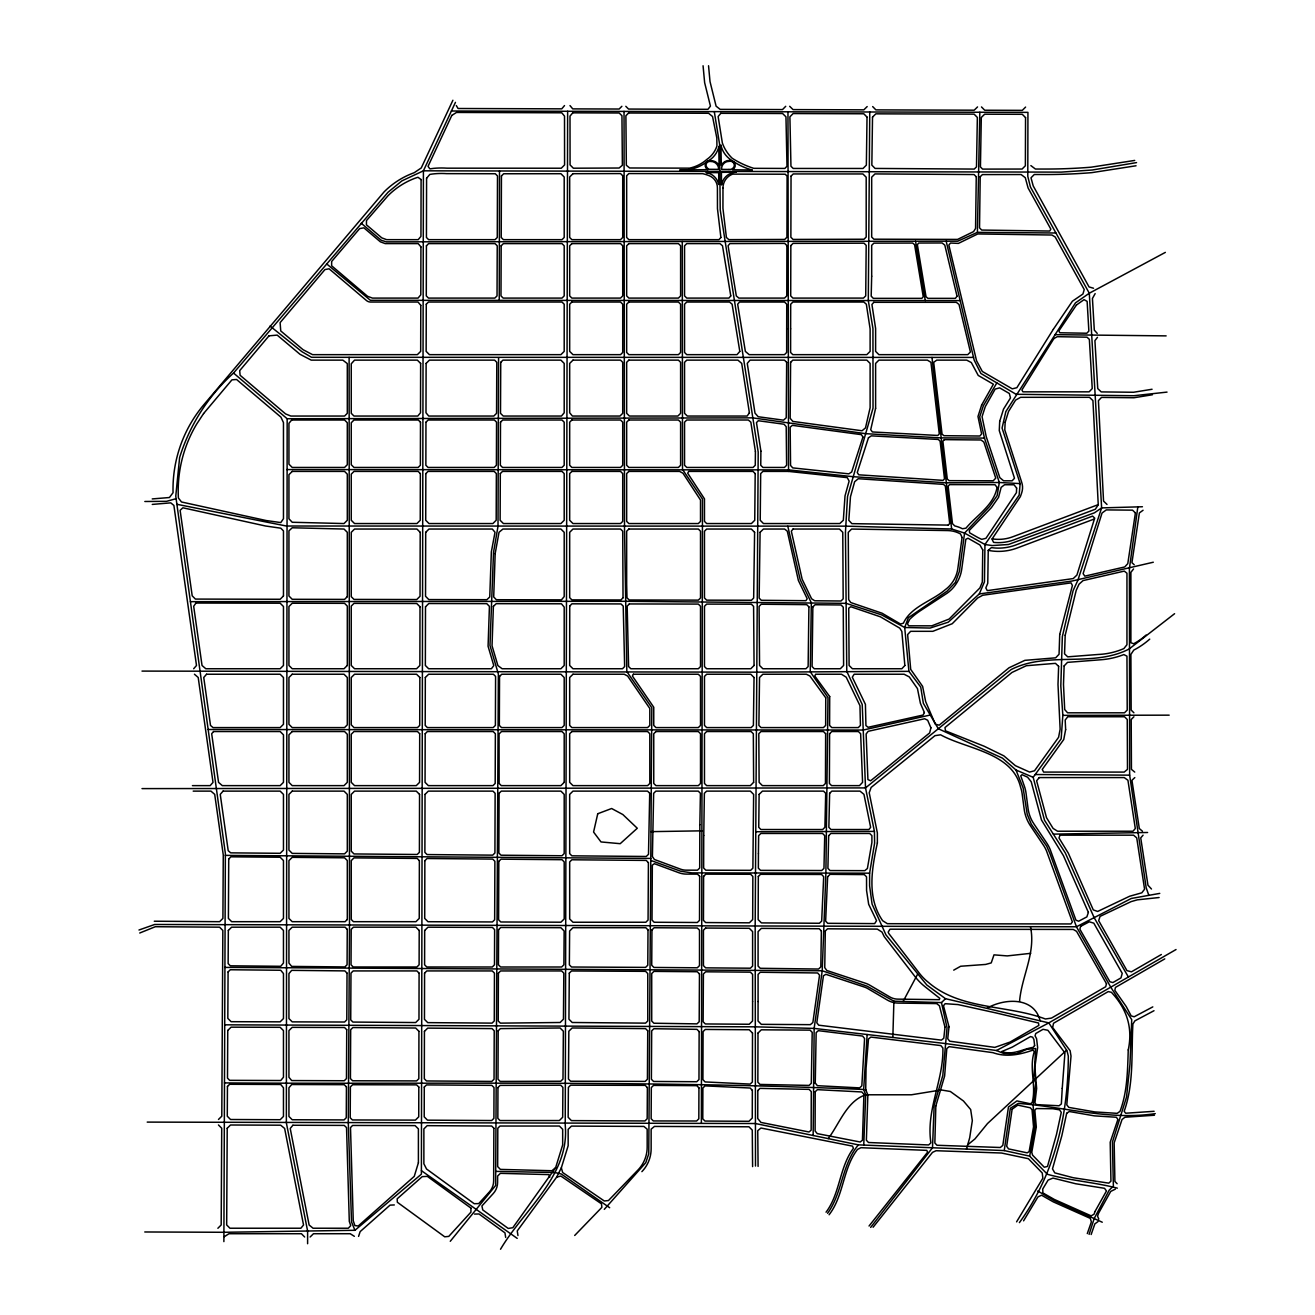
<?xml version="1.0" encoding="UTF-8"?>
<svg xmlns="http://www.w3.org/2000/svg" width="1315" height="1315" viewBox="0 0 1315 1315"><rect width="100%" height="100%" fill="white"/><g stroke="black" fill="none" stroke-linecap="round" stroke-linejoin="round"><path stroke-width="1.5" d="M682.288 241.5L682.518 469.422L702.489 499.075L701.372 1123.141M499.24 300.362L499.503 170.966M567.636 111.282L565.236 1125.393C569.855 1175.577 523.797 1209.718 500.522 1249.25M815.251 1083.396L816.155 1032.604L818.357 1030.681L862.607 1036.056L864.58 1038.505L861.835 1085.812L859.616 1087.883L817.388 1085.697L815.251 1082.968M223.879 1241.623L225.358 853.369L175.766 496.149L179.629 457.505A189.36 189.36 0 0 1 233.544 373.049L388.024 192.269L401.913 180.878L423.414 170.819L1061.205 172.117L1092.223 170.013L1136.538 162.6M233.544 373.049L287.163 418.745L286.358 1122.829L307.611 1231.004L307.611 1243.727M869.757 111.989L868.295 300.543L872.946 328.569L873.029 408.143L847.534 496.511L845.446 532.23L846.778 671.357L862.213 704.462L865.517 787.915L874.426 831.409L874.623 843.079L869.609 873.16L869.609 885.916L872.075 904.079L885.948 934.85L926.796 984.968L945.501 998.693L1048.811 1022.889L1066.975 1050.718L1068.306 1056.06C1068.24 1115.104 1054.696 1174.328 1019.388 1222.621M813.147 1135.486L814.149 1028.412L822.22 970.766L825.886 873.144L827.99 697.542L810.221 671.686L811.339 602.78L800.178 579.652L787.8 526.247M988.239 550.36L987.762 583.235L985.823 587.969L987.286 590.632L1073.221 578.584L1076.919 575.066L1094.705 518.11L1092.601 516.121L1015.87 544.969A49.362 49.362 0 0 1 991.395 547.615L988.239 550.36A52.649 52.649 0 0 0 1017.021 548.059L1094.442 518.948M865.714 1090.102L866.059 1068.191L868.492 1038.982L870.875 1037.075L940.882 1045.589L942.888 1048.039C943.644 1080.585 925.842 1109.827 930.905 1142.85L928.653 1144.954L868.492 1142.505L866.371 1140.236L867.851 1094.902L865.566 1089.33M361.231 223.238L381.169 240.234L386.331 241.845L957.78 241.187L977.39 232.344L979.823 112.252M451.407 111.002L1027.936 112.367L1027.788 176.358L1030.418 186.96L1089.297 293.229L1101.625 507.902L1077.741 580.572L1073.122 590.583L1062.339 636.624L1060.811 685.97L1062.832 715.36L1061.156 738.833L1033.163 777.313L1044.521 820.248L1065.298 852.942L1094.146 917.64L1128.385 977.012M892.836 1037.486L893.904 1001.192L866.947 986.118L822.22 970.766L224.914 967.413M863.758 1145.069L865.714 1094.787L863.676 1089.477L867.144 1034.511M1165.353 252.381L1089.297 293.229L1075.489 302.861L1005.86 411.546L1002.063 428.082L1020.144 483.591L1019.141 495.13L984.951 544.525L984.458 581.838L979.28 593.953L948.279 622.176L930.083 628.06L904.687 627.502L881.56 614.845L846.12 603.338L625.71 601.3L190.412 601.662M1137.837 506.883L1129.404 568.639L1129.651 775.16L1146.17 887.707L1148.833 895.351M147.214 1122.106L755.435 1123.52L858.366 1144.872L1004.233 1150.559L1010.347 1108.266L1018.221 1103.417C1063.966 1106.655 1109.005 1120.627 1155.277 1113.624M1019.552 1001.356C1021.706 975.977 1036.089 952.701 1030.434 926.664M1117.339 1188.152C1094.853 1182.267 1070.262 1180.656 1047.398 1174.295L1029.661 1156.132L1035.02 1126.659L1033.13 1105.899L1035.694 1083.05L1033.935 1078.349L1035.628 1048.515L1026.785 1049.337L1016.281 1053.841L1003.674 1053.463L996.458 1050.521L945.238 1043.518L814.149 1028.412L755.303 1026.834L224.701 1024.829M555.637 1167.671L562.672 1144.888L562.672 1129.322L559.385 1126.034L500.012 1126.034L497.81 1128.221L497.662 1166.586L500.39 1169.397L551.922 1170.728L555.637 1167.671L512.817 1227.717L508.198 1228.44L482.737 1209.899L481.931 1205.937L493.306 1193.494A16.454 16.454 0 0 0 497.596 1182.464L497.629 1176.021L500.374 1173.342L548.93 1174.607L549.719 1177.336M561.341 1167.802L568.162 1145.71L568.162 1129.355L571.45 1126.1L643.89 1126.429L647.177 1129.158L647.177 1147.173A32.908 32.908 0 0 1 637.939 1170.038L608.451 1200.546L604.275 1200.973L562.639 1172.487L561.341 1167.802L556.639 1177.155L517.239 1230.939L517.962 1235.541M1089.099 1234.374L1094.179 1218.578L1109.186 1190.174L1113.378 1186.13L1112.391 1142.16L1126.511 1097.121L1129.98 1064.213L1131.722 1019.635L1110.764 987.17L1076.443 926.779L1049.945 853.583L1046.658 846.071L1031.338 824.242L1027.229 814.363L1023.136 787.997L1016.002 770.015L1002.457 758.147L938.318 728.74L923.344 703.311L920.73 687.087L908.928 671.357L904.687 627.502L908.353 617.721L947.079 591.175L955.364 582.43L959.408 571.302L964.569 533.068L989.587 506.456L997.132 495.64L999.334 482.506L984.475 438.092L979.691 416.839L983.39 405.678L996.852 382.912M358.568 1236.396L360.146 1231.629L390.045 1205.132L394.319 1204.935M1087.291 1233.601L1091.384 1221.865L1090.283 1218.364L1053.233 1201.844L1041.562 1195.204L1037.946 1196.929L1023.58 1220.846M1091.154 1234.522L1094.869 1223.854L1097.943 1221.651M966.476 1149.096L969.697 1137.771L972.327 1120.627L970.667 1109.531L963.451 1100.984L950.367 1091.499L941.228 1089.938L911.443 1094.787L865.714 1094.787C846.761 1101.017 839.48 1123.783 828.203 1138.609M452.902 100.252L421.26 167.942L414.192 172.725A80.774 80.774 0 0 0 384.062 191.924L203.858 404.691A131.023 131.023 0 0 0 173.054 492.681L169.421 497.53L152.228 498.927M455.45 102.356L423.414 170.819L421.392 1174.164L354.935 1230.298L223.912 1232.286L144.765 1231.974M903.109 1001.455L917.607 974.185M1095.148 293.607L1092.436 298.472L1094.31 330.114L1097.236 333.402M1016.594 1221.849L1042.844 1178.207L1042.253 1173.013L1028.396 1158.712L1001.57 1153.025L936.05 1150.724L932.499 1152.367L873.111 1227.224M1053.249 329.408L1016.857 387.711L1012.271 388.846L982.321 371.455L976.552 360.737L948.838 245.05L950.531 243.028L958.421 243.39L977.752 233.955L1051.918 235.023L1055.172 236.979L1084.234 289.563L1082.935 294.018L1072.382 301.234L1053.381 329.227M827.562 1213.318C842.504 1192.886 841.699 1164.679 858.366 1144.872M826.05 1212.2C840.186 1193.428 839.266 1167.342 853.419 1148.34L852.531 1146.121L760.958 1128.023L757.752 1130.686L758.081 1166.405M829.091 1214.764C843.918 1195.664 842.668 1168.739 857.495 1149.409L860.947 1147.699L926.779 1150.362L927.617 1152.17L869.051 1226.007M1097.466 337.347L1094.918 340.634L1097.746 388.583L1101.23 391.903L1133.514 392.264L1152.072 389.256M870.661 1227.388L932.499 1147.765L934.176 1104.995L942.789 1075.539L947.047 1027.738L941.474 1002.589L945.501 998.693M1133.563 568.951L1130.9 572.321L1130.9 642.756L1133.678 643.742A59.438 59.438 0 0 0 1146.072 635.046M450.256 1241.294L495.64 1185.489L498.369 674.069L489.969 645.451L493.52 552.366L498.007 526.329L498.582 357.664M564.513 105.562L561.768 108.849L458.064 108.504L456.305 105.578M1143.064 835.173L1140.73 837.885L1147.962 885.225L1151.48 889.022M193.667 668.743L196.494 665.489L173.892 505.453L170.769 502.856L152.261 504.418M604.292 1209.356L645.78 1162.657L648.755 1153.797L651.829 707.782L626.828 671.571L624.51 527.512L624.033 111.413M948.246 525.096L949.709 523.485L945.354 486.106L943.513 484.364L858.268 478.726L854.651 481.717L850.46 496.791L848.816 520.329L851.873 523.649L947.836 525.096M574.688 1235.475L601.859 1207.367L601.497 1203.85L560.847 1176.054L556.639 1177.155M785.729 106.301L782.507 109.572L720.176 109.375L716.1 106.17L710.018 81.612L708.538 65.75M621.864 106.301L619.135 109.03L572.732 108.882L569.987 105.578M1133.925 716.757L1131.196 719.502L1131.442 769.357L1134.746 772.086M217.879 1228.276L221.183 1224.972L221.725 1128.254L218.454 1124.95M1025.601 107.074L1022.297 110.361L984.721 110.23L981.483 106.942M218.487 1119.459L221.791 1116.188L222.843 930.461L219.572 927.174L155.318 926.713L139.735 933.009M867.177 106.564L863.84 109.835L793.044 109.605L789.674 106.301M977.538 106.926L974.185 110.197L875.905 109.885L872.667 106.581M310.126 1237.004L313.48 1233.717L350.185 1233.717L354.36 1236.314M1134.812 777.576L1131.936 780.288L1139.3 828.516L1142.456 831.228M1066.597 1050.143L987.483 1123.569L974.957 1138.921L968.169 1144.445M1174.591 613.694L1129.059 649.035C1092.831 667.741 1047.513 650.991 1011.12 669.565L865.517 787.915L142.004 788.606M1143.08 510.236L1139.382 512.932L1131.936 562.672L1134.204 564.76M224.306 1236.708L228.958 1233.717L301.414 1233.717L304.653 1237.004M1161.375 954.509L1131.426 971.834L1126.955 970.618L1098.682 920.664L1100.047 916.391L1131.114 901.613L1137.36 899.838L1159.107 897.52M1164.778 958.882L1115.449 987.417L1114.824 990.31L1126.199 1006.517L1131.179 1015.887L1134.155 1016.791L1152.811 1006.879M1176.037 949.529L1048.811 1022.889L996.458 1050.521M953.72 970.141L960.673 966.246L985.625 964.437L991.231 962.909L993.992 954.854L1007.241 955.906L1030.746 953.326M1154.011 1010.709L1134.878 1020.867L1132.889 1024.089C1131.278 1053.151 1134.056 1083.445 1124.161 1111.307L1125.689 1113.23L1154.11 1111.29M1115.35 1189.138L1110.731 1191.406L1098.584 1213.186L1097.548 1216.161L1098.814 1219.136M1098.239 504.631L1012.78 536.767A40.584 40.584 0 0 1 992.184 538.871M987.203 1008.079C1004.89 998.2 1034.083 996.655 1040.165 1020.785M138.963 930.017L154.644 924.494L1076.443 926.779L1131.294 898.474L1159.764 893.395M176.128 498.681L166.578 501.327L144.831 501.492M1153.304 562.228L1071.955 581.049L979.28 593.953M930.247 715.031L863.232 730.039L208.165 729.513M1152.45 394.747L1133.925 397.755L1101.543 397.393L1098.419 400.648L1103.548 501.114L1107.016 504.434M1134.714 160.43L1091.154 167.186A557.856 557.856 0 0 1 1045.606 169.043L1035.415 169.043L1030.861 165.591M1136.045 165.772L1091.795 172.643A563.346 563.346 0 0 1 1045.606 174.533L1034.297 174.5L1030.993 177.804L1033.212 185.908L1089.05 286.933L1093.538 288.248M1167.03 392.1L1133.826 395.733L1016.068 394.286L980.924 373.493L974.185 360.162L946.175 241.187M1154.439 1115.235L1124.933 1117.24L1122.04 1119.492L1114.167 1142.85L1114.906 1181.445L1117.125 1183.714M1142.439 506.752L1101.625 507.902L1094.507 512.784L1008.441 544.492L992.365 545.561L984.951 544.525L964.569 533.068L951.649 529.008L845.792 526.148L286.358 526.016L176.9 504.303M474.518 1214.074L479.022 1213.975L504.96 1232.862L505.683 1237.448M1053.348 834.137L1147.601 832.494M650.974 831.639L702.095 830.833M1062.832 715.36L1169.167 715.163M755.615 831.738L874.426 831.409M973.527 357.417L311.556 357.302L301.842 351.631L270.068 326.071M287.163 418.745L752.591 417.858L865.664 433.671L940.882 437.879L984.475 438.092M960.164 300.593L370.419 300.313L326.613 263.855M788.622 471.411L762.897 471.411L760.678 473.597L760.218 520.263L763.473 523.551L839.808 523.551L843.326 520.28L845.019 495.887L849.128 481.109L847.287 477.641L788.425 471.395M142.004 671.094L756.339 672.162L908.928 671.357M192.434 785.63L210.186 785.63L213.014 782.376L198.203 677.488L194.439 674.233M193.19 791.12L210.959 791.12L214.707 794.375L223.271 854.98L222.909 918.396L219.605 921.684L154.282 921.223M869.609 873.16L691.887 872.881L680.693 871.22L650.777 860.421M286.785 469.57L788.54 469.882L853.254 476.704L946.356 482.802L999.334 482.506L1020.144 483.591M225.342 855.375L650.793 858.432M224.487 1082.902C437.566 1084.316 650.744 1080.24 863.676 1089.477M1166.142 335.884L1054.811 334.668M1035.201 774.519L1129.651 775.16M977.39 232.344L1055.929 233.002M495.706 1171.386L554.914 1172.503L561.308 1174.016L609.667 1207.729M893.904 1001.192L941.474 1002.589M1004.233 1150.559L1029.661 1156.132M1016.002 770.015L1033.163 777.313M1102.266 1222.227L1054.268 1200.579L1037.732 1190.995M421.392 1170.646L517.206 1238.385M625.809 106.318L628.57 109.063L707.93 109.326L710.445 106.137L704.643 82.681L703.065 65.766M1133.908 712.812L1131.163 710.067L1130.9 654.393L1133.777 650.087A77.733 77.733 0 0 0 1149.737 639.123M354.935 1230.298L351.516 1221.914L348.294 1122.583L349.494 924.971L349.116 357.384M915.569 241.237L925.267 300.576M714.292 111.627L719.584 144.206L720.209 209.775L758.196 452.081L755.172 925.974L755.5 1166.043M931.99 357.45L951.649 529.008M752.607 1166.602L752.262 1130.095L748.942 1126.791L654.426 1126.429L651.139 1129.158L651.139 1148.768A32.908 32.908 0 0 1 641.884 1171.649M787.964 111.791L788.54 469.882M470.934 1208.091L470.934 1212.134L448.777 1236.396L444.717 1236.807L397.344 1202.255L397.179 1198.82L422.23 1176.629L427.359 1176.383L470.934 1208.091M569.74 606.018L569.674 665.456L572.978 668.743L622.505 668.743L624.641 666.557L623.228 606.116L620.992 603.93L571.926 603.815L569.74 606.018M786.666 362.332L786.222 417.776L783.477 420.159L758.213 416.74L754.991 413.124L747.265 363.384L750.043 360.129L784.48 360.129L786.666 362.332M786.682 328.832L786.666 352.453L784.48 354.656L749.172 354.656L745.358 351.401L737.666 304.209L739.507 302.039L784.562 302.039L786.748 304.225L786.682 328.832M790.611 362.332L790.167 418.318L792.846 421.425L862.032 430.761L865.484 427.917L870.119 407.716L870.119 363.433L866.832 360.129L792.813 360.129L790.611 362.332M790.627 328.849L790.611 352.453L792.813 354.656L866.832 354.656L870.119 351.368L870.119 328.898L866.338 304.209L863.823 302.039L792.896 302.039L790.693 304.225L790.627 328.849M418.811 1087.061L418.729 1116.83L415.425 1120.117L352.404 1119.953L350.217 1117.75L350.382 1086.913L352.584 1084.727L416.608 1084.859L418.811 1087.061M418.943 1031.338L418.828 1078.727L416.625 1080.914L352.601 1080.782L350.431 1078.579L350.678 1029.727L352.88 1027.557L415.671 1028.018L418.943 1031.338M419.091 973.133L418.975 1019.273L415.671 1022.544L352.913 1022.067L350.727 1019.865L350.974 973.133L353.193 970.93L416.904 970.93L419.091 973.133M419.206 930.461L419.107 964.783L416.921 966.985L353.209 966.985L351.023 964.783L351.204 929.36L353.423 927.174L415.918 927.174L419.206 930.461M419.37 860.651L419.238 918.396L415.935 921.684L353.439 921.684L351.269 919.497L351.253 860.602L353.998 857.89L417.184 858.432L419.37 860.651M419.551 794.408L419.403 852.317L417.2 854.487L353.998 853.945L351.253 851.167L351.253 794.408L354.557 791.12L416.263 791.12L419.551 794.408M419.699 733.737L419.567 782.343L416.28 785.63L354.557 785.63L351.253 782.343L351.253 734.28L353.998 731.535L417.512 731.535L419.699 733.737M419.847 677.521L419.715 725.403L417.512 727.59L353.998 727.59L351.253 724.844L351.253 677.521L354.557 674.233L416.559 674.233L419.847 677.521M420.011 606.79L419.863 665.456L416.576 668.743L354.557 668.743L351.253 665.456L351.253 606.1L353.998 603.371L416.74 603.503L420.011 606.79M420.208 532.328L420.044 596.27L416.74 599.541L353.998 599.41L351.253 596.665L351.253 532.328L354.557 529.041L416.921 529.041L420.208 532.328M420.356 473.597L420.241 520.263L416.937 523.551L354.557 523.551L351.253 520.263L351.253 474.14L353.998 471.411L418.17 471.411L420.356 473.597M420.488 422.197L420.373 465.263L418.17 467.45L353.998 467.45L351.253 464.721L351.253 422.74L353.998 420.011L418.301 420.011L420.488 422.197M420.636 363.433L420.504 412.762L417.759 416.05L353.998 416.05L351.253 413.321L351.253 363.778L354.557 360.129L417.348 360.129L420.636 363.433M420.784 305.327L420.668 351.368L417.365 354.656L312.575 354.656L303.075 349.708L280.736 330.92L280.111 322.619L324.937 269.575L329.112 268.802L366.392 300.478A6.575 6.575 0 0 0 370.649 302.039L418.038 302.039L420.784 305.327M420.931 246.891L420.8 294.807L418.055 298.094L372.424 298.094L367.592 296.319L331.61 265.762L331.659 261.471L359.669 228.58L363.893 227.84L380.364 241.829L385.196 243.604L418.186 243.604L420.931 246.891M421.096 179.563L420.948 236.371L418.203 239.659L386.643 239.659L381.81 237.883L366.425 224.816L366.49 220.558L387.958 195.787A75.284 75.284 0 0 1 415.376 178.117L417.973 177.278L421.096 179.563M424.285 1087.094L424.219 1116.862L427.49 1120.166L491.695 1120.528L493.898 1118.342L494.013 1087.554L491.826 1085.352L426.487 1084.908L424.285 1087.094M424.433 1031.387L424.318 1078.76L426.504 1080.963L491.843 1081.407L494.046 1079.22L494.226 1030.812L492.04 1028.593L427.72 1028.116L424.433 1031.387M424.581 973.133L424.466 1019.322L427.737 1022.626L492.073 1023.119L494.276 1020.933L494.456 973.149L492.27 970.947L426.783 970.93L424.581 973.133M424.679 930.478L424.597 964.799L426.783 966.985L492.287 967.002L494.489 964.799L494.621 929.639L492.435 927.437L427.983 927.19L424.679 930.478M424.86 860.7L424.712 918.412L428 921.716L492.451 921.947L494.654 919.777L494.884 861.309L492.698 859.09L427.063 858.514L424.86 860.7M425.024 794.408L424.877 852.367L427.063 854.569L492.714 855.144L494.917 852.975L495.13 793.307L492.961 791.12L428.328 791.12L425.024 794.408M425.189 733.737L425.057 782.343L428.345 785.63L492.977 785.63L495.18 783.444L495.361 733.737L493.174 731.535L427.375 731.535L425.189 733.737M425.32 677.521L425.205 725.403L427.391 727.59L493.191 727.59L495.393 725.403L495.591 676.42L493.404 674.233L428.624 674.233L425.32 677.521M425.501 606.807L425.353 665.456L428.641 668.743L491.415 668.743L493.782 665.587L488.079 646.257L489.427 606.396L486.78 603.651L428.805 603.519L425.501 606.807M425.698 532.328L425.534 596.27L428.805 599.574L486.912 599.689L489.755 596.961L491.35 551.84L495.015 532.279L492.32 529.041L428.986 529.041L425.698 532.328M425.846 473.597L425.715 520.263L429.002 523.551L492.878 523.551L496.182 520.263L496.363 473.597L494.177 471.411L428.032 471.411L425.846 473.597M425.961 422.197L425.863 465.263L428.049 467.45L494.193 467.45L496.396 465.263L496.56 422.197L494.374 420.011L428.164 420.011L425.961 422.197M426.109 363.433L425.994 412.762L428.723 416.05L493.815 416.05L496.56 413.321L496.791 362.332L494.604 360.129L429.413 360.129L426.109 363.433M426.274 304.225L426.142 351.368L429.43 354.656L560.913 354.656L564.201 351.368L564.201 304.225L561.998 302.039L428.46 302.039L426.274 304.225M426.422 245.806L426.29 295.891L428.476 298.094L494.835 298.094L497.037 295.891L497.234 245.806L495.048 243.604L428.608 243.604L426.422 245.806M426.586 178.232L426.438 237.473L428.624 239.659L495.065 239.659L497.267 237.473L497.497 175.931L495.311 173.744L446.64 173.646A75.284 75.284 0 0 0 432.339 174.024L429.841 174.418L426.586 178.232M703.722 835.518L703.64 867.999L705.826 870.201L750.684 870.333L752.887 868.147L753.627 794.408L750.372 791.12L706.615 791.12L704.38 793.307L703.755 835.518M722.971 188.193L722.938 208.329L726.406 237.473L728.855 239.642L784.726 239.445L786.929 237.242L787.093 176.111L785.203 174.221L732.636 174.122A14.712 14.712 0 0 0 722.971 188.193M752.344 1090.332L752.262 1118.029L748.958 1121.301L704.971 1121.054L702.785 1118.851L702.884 1087.982L705.087 1085.878L750.158 1088.031L752.344 1090.332M752.509 1033.048L752.361 1081.998L750.158 1084.086L705.103 1081.933L702.917 1079.631L703.081 1031.618L705.284 1029.448L749.221 1029.744L752.509 1033.048M752.607 1001.52L752.542 1020.982L749.238 1024.254L705.317 1023.958L703.13 1021.755L703.41 973.971L705.629 971.801L750.405 972.163L752.607 974.366L752.607 1001.52M757.818 1090.53L757.736 1118.506L760.958 1122.435L809.004 1131.985L811.158 1130.21L811.273 1091.598L809.087 1089.362L760.021 1088.376L757.818 1090.53M757.999 1033.08L757.851 1082.196L760.037 1084.431L809.07 1085.417L811.289 1083.264L812.21 1032.357L810.056 1030.138L761.286 1029.809L757.999 1033.08M758.081 1001.52L758.032 1021.015L761.303 1024.336L810.369 1024.664L812.867 1022.511L819.541 975.171L817.651 972.968L760.284 972.262L758.081 974.415L758.081 1001.52M786.896 245.593L786.764 295.891L784.562 298.094L738.866 298.094L736.318 295.924L728.083 245.757L729.891 243.587L784.71 243.407L786.896 245.593M790.841 245.576L790.71 295.891L792.896 298.094L863.462 298.094L865.714 295.891L866.191 245.363L864.004 243.176L793.044 243.374L790.841 245.576M791.038 176.128L790.874 237.242L793.06 239.429L864.004 239.231L866.191 237.029L866.191 177.213L862.903 173.958L793.241 173.942L791.038 176.128M815.218 1091.729L815.103 1130.999L817.256 1133.612L860.191 1142.012L862.426 1140.236L863.922 1094.261L861.802 1091.96L817.42 1089.658L815.218 1091.729M493.865 1128.221L493.651 1180.919A16.454 16.454 0 0 1 489.361 1191.949L478.709 1203.603L474.205 1203.702L426.537 1169.002L423.874 1163.775L423.874 1128.928L427.161 1125.656L491.679 1126.018L493.865 1128.221M500.736 362.332L500.505 413.321L503.251 416.05L561.456 416.05L564.201 412.762L564.201 363.433L560.913 360.129L502.938 360.129L500.736 362.332M497.958 1087.571L497.843 1118.358L500.029 1120.544L559.352 1120.544L562.672 1117.257L562.902 1087.39L560.732 1085.204L500.16 1085.368L497.958 1087.571M498.188 1030.829L497.99 1079.237L500.177 1081.423L560.765 1081.242L562.984 1079.056L563.362 1031.239L560.091 1027.985L500.374 1028.609L498.188 1030.829M498.401 973.149L498.221 1020.966L500.407 1023.136L560.141 1022.495L563.445 1019.174L563.823 973.149L561.637 970.947L500.604 970.947L498.401 973.149M498.566 929.656L498.434 964.799L500.62 967.002L561.669 967.002L563.888 964.799L564.151 931.004L560.88 927.7L500.768 927.47L498.566 929.656M498.829 861.341L498.599 919.777L500.785 921.979L560.913 922.209L564.201 918.938L564.201 861.9L561.998 859.698L501.031 859.172L498.829 861.341M499.092 793.307L498.862 853.008L501.048 855.21L561.998 855.753L564.201 853.567L564.201 794.408L560.913 791.12L501.294 791.12L499.092 793.307M499.536 676.42L499.338 725.403L501.525 727.59L561.998 727.59L564.201 725.403L564.201 677.521L560.913 674.233L501.738 674.233L499.536 676.42M500.308 473.597L500.127 520.263L503.415 523.551L560.913 523.551L564.201 520.263L564.201 473.597L561.998 471.411L502.511 471.411L500.308 473.597M500.505 422.197L500.341 465.263L502.527 467.45L561.998 467.45L564.201 465.263L564.201 422.197L561.998 420.011L502.708 420.011L500.505 422.197M501.179 245.806L500.982 295.891L503.168 298.094L561.998 298.094L564.201 295.891L564.201 245.806L561.998 243.604L503.382 243.604L501.179 245.806M501.442 175.947L501.212 237.473L503.398 239.659L561.998 239.659L564.201 237.473L564.201 176.999L560.913 173.712L503.645 173.761L501.442 175.947M698.939 1087.867L698.824 1118.818L696.621 1121.005L653.308 1120.939L651.139 1118.736L651.32 1087.571L653.539 1085.401L696.753 1085.664L698.939 1087.867M699.136 1031.585L698.972 1079.533L696.769 1081.719L653.555 1081.456L651.385 1079.237L651.681 1030.878L653.884 1028.725L696.95 1029.349L699.136 1031.585M699.662 876.332L699.514 920.336L697.312 922.505L654.18 922.259L652.01 920.056L652.339 865.139L654.41 863.692L678.869 872.733A21.944 21.944 0 0 0 686.414 874.097L697.476 874.13L699.662 876.332M699.843 824.719L699.695 867.999L697.492 870.185L686.151 870.152A16.454 16.454 0 0 1 680.496 869.133L654.41 859.484L652.404 856.542L653.654 793.307L655.889 791.12L698.265 791.12L700.418 793.307L699.843 824.719M703.607 876.332L703.459 920.352L705.645 922.555L749.369 922.818L752.673 919.547L752.854 876.48L750.668 874.278L705.81 874.146L703.607 876.332M758.328 876.497L758.147 919.58L761.434 922.9L819.393 923.261L821.678 921.075L823.683 876.678L821.596 874.475L760.53 874.311L758.328 876.497M758.426 853.682L758.361 868.163L760.547 870.366L821.727 870.53L823.963 868.344L824.719 835.65L822.565 833.463L760.859 833.463L758.64 835.65L758.426 853.682M825.639 733.737L825.458 783.444L823.256 785.63L762.421 785.63L759.117 782.343L758.804 733.737L760.99 731.535L823.453 731.535L825.639 733.737M825.754 697.838L825.656 725.403L823.453 727.59L761.04 727.59L758.887 725.403L759.528 677.521L762.864 674.233L806.407 674.233L809.892 676.009L825.754 697.838M829.584 733.737L829.403 783.444L831.59 785.63L859.468 785.63L862.574 782.343L860.635 733.737L858.399 731.535L831.787 731.535L829.584 733.737M829.699 696.556L829.601 725.403L831.787 727.59L858.3 727.59L860.437 725.403L859.961 705.662L846.202 677.192L841.485 674.233L815.678 674.233L814.774 676.009L829.699 696.556M1025.552 117.61L1025.371 165.756L1022.084 169.043L982.584 169.109L980.431 166.906L981.302 117.462L984.656 114.191L1022.281 114.306L1025.552 117.61M227.216 1128.27L226.673 1224.939L229.944 1228.226L300.888 1228.226L303.535 1225.005L284.632 1128.451L280.703 1125.196L230.52 1124.999L227.216 1128.27M227.446 1086.469L227.281 1116.205L230.552 1119.509L280.161 1119.723L283.465 1116.435L283.465 1087.768L280.72 1084.481L229.648 1084.283L227.446 1086.469M227.758 1030.45L227.495 1078.136L229.681 1080.338L280.72 1080.519L283.465 1077.248L283.465 1030.615L280.161 1027.311L231.078 1027.163L227.758 1030.45M228.087 971.916L227.824 1018.385L231.111 1021.689L280.161 1021.837L283.465 1018.55L283.465 973.56L280.72 970.256L230.306 969.747L228.087 971.916M228.333 930.461L228.136 963.583L230.322 965.802L280.72 966.295L283.465 963.04L283.465 930.461L280.161 927.174L231.637 927.174L228.333 930.461M228.728 858.991L228.399 918.396L231.67 921.684L280.161 921.684L283.465 918.396L283.465 860.569L280.161 857.249L230.93 856.821L228.728 858.991M346.437 1086.897L346.272 1117.734L344.07 1119.92L292.226 1119.755L288.938 1116.451L288.938 1087.801L291.683 1084.513L344.251 1084.694L346.437 1086.897M346.733 1029.711L346.47 1078.563L344.267 1080.749L291.683 1080.568L288.938 1077.264L288.938 1030.631L292.226 1027.344L344.546 1027.508L346.733 1029.711M347.029 973.1L346.782 1019.832L344.579 1022.018L292.226 1021.87L288.938 1018.566L288.938 973.626L291.683 970.355L344.842 970.897L347.029 973.1M347.259 929.36L347.078 964.766L344.875 966.936L291.683 966.41L288.938 963.09L288.938 930.461L292.226 927.174L345.072 927.174L347.259 929.36M647.999 929.919L647.785 965.21L645.583 967.396L571.548 967.018L569.362 964.816L569.625 931.02L572.946 927.716L645.813 927.716L647.999 929.919M648.41 862.64L648.065 920.04L645.846 922.242L572.978 922.242L569.674 918.955L569.674 861.95L571.877 859.78L646.224 860.421L648.41 862.64M647.375 1087.554L647.177 1118.736L644.975 1120.939L571.417 1120.61L568.162 1117.29L568.392 1087.373L570.611 1085.187L645.205 1085.368L647.375 1087.554M647.736 1030.845L647.424 1079.22L645.221 1081.407L570.644 1081.242L568.458 1079.04L568.836 1031.239L572.156 1027.968L645.55 1028.626L647.736 1030.845M651.944 929.919L651.73 965.243L653.917 967.445L697.312 967.791L699.498 965.605L699.498 930.198L697.312 927.995L654.147 927.749L651.944 929.919M699.465 973.955L699.186 1021.706L696.983 1023.875L653.917 1023.234L651.714 1021.015L651.714 973.577L653.917 971.391L697.295 971.736L699.465 973.955M569.296 973.149L568.935 1019.174L572.206 1022.495L645.566 1023.136L647.769 1020.966L647.769 973.544L645.566 971.341L571.515 970.98L569.296 973.149M755.188 473.597L754.744 520.263L751.407 523.551L706.665 523.551L704.478 521.365L704.478 498.862L687.696 473.236L688.698 471.411L753.018 471.411L755.188 473.597M755.418 451.538L755.27 465.263L753.068 467.45L686.759 467.45L684.556 465.263L684.556 422.197L686.759 420.011L748.317 420.011L750.849 422.164L755.418 451.538M760.892 451.144L760.76 465.263L762.93 467.45L784.43 467.45L786.617 465.263L786.206 426.701L784.019 424.219L758.295 420.734L756.47 422.608L760.892 451.144M759.117 794.408L758.739 827.316L760.892 829.518L822.664 829.518L824.899 827.316L825.688 793.307L823.552 791.12L762.437 791.12L759.117 794.408M808.906 606.872L808.133 666.557L805.914 668.743L762.864 668.743L759.56 665.456L759.084 606.429L761.254 604.243L806.736 604.653L808.906 606.872M812.851 606.905L812.095 666.557L814.248 668.743L840.334 668.743L843.605 665.456L843.244 607.168L841.025 604.966L815.07 604.736L812.851 606.905M754.596 532.328L753.659 598.062L751.44 600.248L706.665 600.15L704.478 597.963L704.478 531.227L706.665 529.041L751.358 529.041L754.596 532.328M754.037 677.521L753.396 725.403L751.177 727.59L706.665 727.59L704.478 725.403L704.478 676.42L706.665 674.233L750.799 674.233L754.037 677.521M760.086 532.328L759.149 598.095L761.303 600.298L805.947 600.692L807.196 598.736L798.386 580.49L787.29 531.178L784.611 529.041L763.423 529.041L760.086 532.328M867.029 117.084L866.355 165.148L863.018 168.468L793.192 168.452L790.956 166.249L789.904 116.838L793.126 113.55L863.791 113.78L867.029 117.084M872.519 117.101L871.845 165.131L875.083 168.435L974.251 169.076L976.486 166.89L977.357 117.446L974.119 114.142L875.856 113.83L872.519 117.101M976.256 176.752L975.566 228.448L973.577 231.604L957.599 239.412L873.867 239.199L871.681 237.012L871.681 177.196L874.968 173.925L974.086 174.55L976.256 176.752M980.201 176.769L979.527 227.84L981.697 230.059L1049.715 231.046L1050.849 229.155L1028.1 187.996L1025.289 177.706L1021.13 174.533L982.42 174.583L980.201 176.769M982.749 549.933L982.305 582.118L979.905 587.92L949.151 619.036L931.809 625.825L908.698 625.825L907.465 623.852L909.701 619.283A72.703 72.703 0 0 1 920.056 610.933L947.293 593.098A35.752 35.752 0 0 0 961.758 568.984L965.818 539.298L968.021 538.213L979.938 545.002L982.749 549.933M821.365 930.954L820.823 966.87L818.587 969.04L760.284 968.3L758.081 966.081L758.081 931.645L761.369 928.374L819.196 928.735L821.365 930.954M825.31 930.971L824.752 967.626L826.806 970.486L865.796 983.357A21.944 21.944 0 0 1 869.725 985.149L889.713 996.885A16.454 16.454 0 0 0 897.816 999.137L939.305 999.679L939.781 998.348L925.267 986.908A60.326 60.326 0 0 1 913.991 975.253L884.206 936.609L882.036 932.105L877.319 929.113L827.546 928.801L825.31 930.971M649.709 793.307L648.492 854.306L646.257 856.476L571.877 855.835L569.674 853.616L569.674 794.408L572.978 791.12L647.555 791.12L649.709 793.307M828.664 835.65L827.908 868.36L830.061 870.563L864.826 870.661L867.39 868.508L871.894 842.52L871.894 835.65L869.692 833.463L830.916 833.463L828.664 835.65M829.634 793.307L828.861 827.316L830.998 829.518L868.886 829.518L870.645 827.365L863.955 794.342L860.01 791.12L831.885 791.12L829.634 793.307M871.681 276.183L871.188 296.171L873.324 298.357L921.864 298.357L923.245 296.746L914.582 244.672L912.676 243.045L873.867 243.143L871.681 245.346L871.681 276.183M1128.254 1049.912C1127.547 1070.558 1127.415 1091.828 1119.986 1111.389L1117.158 1113.345L1094.853 1111.931L1068.832 1107.411L1066.794 1104.863L1071.018 1056.093L1070.131 1050.701L1052.658 1027.525L1053.529 1023.251L1108.233 991.592L1111.389 992.299C1126.758 1008.802 1133.02 1027.459 1128.254 1049.912M935.836 1105.915L934.85 1142.998L936.987 1145.266L1000.32 1147.502L1002.819 1145.398L1008.457 1107.016L1016.906 1100.918L1030.401 1103.778L1032.209 1102.48C1036.582 1085.483 1028.774 1068.553 1034.297 1051.573L1032.9 1050.143C1020.128 1054.531 1006.55 1057.572 992.907 1052.658L949.167 1046.641L946.816 1048.532L944.614 1076.097L935.836 1105.915M493.388 606.396L492.04 645.747L497.892 665.587L502.116 668.743L560.913 668.743L564.201 665.456L564.201 607.103L561.456 603.799L496.215 603.667L493.388 606.396M495.18 553.533L493.7 596.961L496.347 599.722L561.456 599.854L564.201 596.566L564.201 532.328L560.913 529.041L502.922 529.041L499.026 532.279L495.18 553.533M1058.624 666.36L1058 684.425L1060.137 729.2L1058.591 737.288L1034.527 770.771L1029.612 772.086L1015.41 765.692L1003.871 755.862L984.179 746.246L945.485 730.844L944.975 727.557L1012.024 672.425L1026.308 665.719L1055.468 663.352L1058.624 666.36M1059.726 634.471L1059.052 654.262L1055.649 657.829L1024.878 660.344L1009.065 667.757L939.206 725.173L935.343 724.22L925.678 701.668L922.62 686.381L910.703 669.384L907.629 634.586L910.621 631.315L932.845 631.315L952.224 623.721L977.686 597.98L982.716 595.251L1071.051 582.874L1072.399 585.487L1059.726 634.471M1064.131 665.916L1063.49 684.392L1064.69 709.525L1067.583 712.812L1124.489 712.812L1127.218 710.067L1126.955 656.185L1123.848 654.574A78.374 78.374 0 0 1 1101.378 659.719L1067.517 662.365L1064.131 665.916M1065.199 635.227L1064.542 653.818L1067.714 656.843L1098.37 654.459A71.733 71.733 0 0 0 1123.865 648.591L1126.955 644.712L1126.955 573.225L1124.276 571.105L1083.05 580.589L1079.023 584.205L1076.212 590.353L1065.199 635.227M1016.627 488.079L1016.429 492.648L985.938 538.328L981.746 539.331A43.872 43.872 0 0 1 976.782 536.898L969.632 532.822L969.286 530.438L991.411 507.606L998.562 497.333L1001.142 487.388L1004.578 484.742L1014.029 484.775L1016.627 488.079M827.645 876.694L825.639 921.108L827.727 923.311L874.672 923.607L876.546 920.664L868.673 904.309L866.569 890.518L866.536 876.809L864.333 874.607L830.094 874.343L827.645 876.694M999.696 421.392L999.268 430.597L1014.49 478.249L1012.106 480.83L1003.608 480.797L999.827 477.657L986.217 436.613L982.058 416.674L985.264 406.647L995.176 389.076L999.647 387.859L1009.361 393.497L1010.479 397.952L1003.509 409.146L999.696 421.392M1005.153 422.345L1004.791 429.906L1021.64 482.112A16.454 16.454 0 0 1 1021.64 492.994L1020.391 496.577L992.003 539.117L993.565 542.372A43.872 43.872 0 0 0 1013.931 539.84L1095.329 509.234L1098.255 504.796L1092.929 400.598L1089.461 397.311L1020.621 397.311L1015.591 400.105L1008.539 411.447L1005.153 422.345M1062.241 1088.36L1061.353 1103.943L1059.052 1105.767L1036.368 1104.616L1034.921 1102.956L1036.647 1088.475L1034.872 1067.238L1037.634 1047.578L1036.582 1038.702L1035.069 1035.825L1035.727 1033.541L1043.042 1029.316L1047.874 1030.286L1064.936 1052.92L1062.241 1088.36M944.992 1027.114L943.808 1038.209L941.392 1040.132L818.686 1025.19L816.812 1022.758L823.437 975.812L825.836 974.316L864.645 987.138A16.454 16.454 0 0 1 867.588 988.486L887.362 1000.074A21.944 21.944 0 0 0 898.178 1003.098L936.642 1003.592L939.403 1005.745L944.992 1027.114M949.003 1026.801L947.737 1038.702L949.677 1041.184L994.814 1047.381L1010.019 1042.088L1038.85 1025.404L1038.505 1022.988L995.965 1012.912L958.01 1004.578L945.123 1003.69L943.496 1005.794L949.003 1026.801M962.07 537.506L957.846 568.458A31.807 31.807 0 0 1 945.058 589.843C931.875 601.218 911.114 606.429 903.405 623.178L900.545 624.033L882.036 613.201L850.772 602.549L848.668 599.64L848.257 532.378L851.594 529.057L947.77 530.57A27.418 27.418 0 0 1 960.525 533.956L962.07 537.506M1012.123 1109.235L1006.682 1146.269L1008.523 1148.899L1027.179 1152.844L1029.135 1151.578L1033.541 1126.856L1032.045 1109.761L1030.303 1107.789L1017.794 1105.142L1012.123 1109.235M1135.404 512.883L1127.793 563.625L1124.72 566.946L1084.809 576.134L1083.116 573.619L1102.036 513.014L1106.31 509.908L1132.511 510.154L1135.404 512.883M1036.302 1126.955L1031.765 1152.351L1032.571 1155.145L1044.291 1167.243L1047.48 1166.438L1056.487 1134.483L1061.271 1112.375L1059.561 1109.86L1052.904 1108.742L1036.335 1108.561L1034.839 1110.189L1036.302 1126.955M877.368 842.997C871.861 868.558 866.601 897.619 882.644 920.714L887.362 923.689L1070.936 923.952L1072.366 921.897L1046.576 851.117A31.807 31.807 0 0 0 1043.452 845.216L1030.5 825.886A39.483 39.483 0 0 1 1024.155 809.037L1022.133 793.718A31.807 31.807 0 0 0 1020.637 787.488C1012.534 752.295 966.903 749.287 940.587 734.806L934.981 735.66L871.122 787.455L869.215 792.748L877.368 832.937L877.368 842.997M1065.643 729.595L1063.753 739.507L1042.253 769.423L1043.633 772.086L1124.21 772.086L1127.481 769.357L1127.251 719.502L1124.506 716.757L1067.78 716.757L1065.183 720.045L1065.643 729.595M1066.679 1113.279L1061.813 1135.815L1052.493 1168.871L1054.778 1172.881L1073.237 1177.73L1108.808 1183.155L1110.945 1181.149L1110.205 1142.242L1117.882 1119.459L1116.402 1117.257L1094.392 1115.86L1069.309 1111.504L1066.679 1113.279M597.75 813.738L593.575 832.05L601.004 841.945L620.203 843.688L637.282 828.253L622.85 814.544L611.639 808.511L597.75 813.738M875.609 408.324L870.711 429.709L872.404 431.961L937.825 435.462L939.272 433.917L930.938 362.315L927.387 360.129L878.897 360.129L875.609 363.433L875.609 408.324M930.921 727.82L929.656 732.915L870.645 780.781L867.916 779.565L866.125 733.984L868.212 731.304L924.675 718.746L927.683 720.275L930.921 727.82M1080.601 926.385L1079.894 929.228L1109.909 981.763L1112.901 982.568L1120.988 977.883L1122.221 973.363L1093.801 923.146L1089.264 921.815L1080.601 926.385M997.066 487.388C993.943 505.141 976.798 515.151 965.95 528.17L962.448 528.762A32.908 32.908 0 0 0 954.805 525.951L952.487 523.682L948.131 486.238L949.578 484.61L995.011 484.725L997.066 487.388M1106.49 983.735L1105.685 986.743L1051.458 1018.106L1045.409 1018.993C1007.602 1004.726 960.772 1010.101 928.653 982.601A54.836 54.836 0 0 1 918.412 971.999L888.825 933.551L888.151 932.138L890.008 929.195L1073.27 929.442L1076.558 931.349L1106.49 983.735M418.4 1162.789L414.258 1176.366L358.239 1225.991L354.886 1225.58L353.258 1220.78L350.497 1127.612L352.584 1125.443L415.096 1125.607L418.4 1128.895L418.4 1162.789M981.631 405.053L977.982 416.461L981.615 433.901L979.872 436.021L943.891 435.692L942.05 434.049L933.699 362.315L936.74 360.129L966.706 360.129L971.308 362.546L978.229 375.433L993.384 384.227L981.631 405.053M862.936 437.04L851.676 471.986L848.816 473.844L792.764 467.893L790.562 465.461L790.167 427.227L792.32 425.337L861.424 434.657L862.936 437.04M868.442 437.829L857.249 472.578L858.761 474.814L943.052 480.37L944.499 478.841L940.11 441.166L938.285 439.44L871.303 435.857L868.442 437.829M1088.376 912.38L1086.864 916.884L1078.645 921.223L1075.949 920.171L1050.258 849.704A35.752 35.752 0 0 0 1046.74 843.014L1033.787 823.683A35.538 35.538 0 0 1 1028.067 808.528L1026.045 793.192A35.752 35.752 0 0 0 1024.369 786.189L1020.752 775.866L1022.034 774.699L1027.574 777.181L1031.223 781.768L1041.496 820.018L1063.441 855.687L1088.376 912.38M1094.968 1211.559L1094.064 1214.189L1091.154 1215.865L1054.4 1199.477L1042.91 1192.952L1042.713 1189.039L1048.121 1180.065L1053.003 1178.076L1075.703 1183.747L1104.518 1188.3L1106.457 1190.963L1094.968 1211.559M1060.005 835.173L1058.986 837.967L1068.322 853.172L1093.275 909.898L1097.647 911.459L1129.601 896.255L1141.831 892.803L1144.576 889.203L1136.735 837.885L1133.579 835.173L1060.005 835.173M451.801 115.424L428.032 166.364L429.906 168.879L433.572 168.369A80.774 80.774 0 0 1 447.018 168.172L561.291 168.221L564.579 164.934L564.513 116.098L561.768 112.794L456.486 112.449L451.801 115.424M924.379 712.549L923.097 715.048L868.114 727.294L865.927 725.568L865.418 704.347L852.301 677.192L854.158 674.233L904.112 674.233L909.29 676.929L917.459 688.6L920.401 703.295L924.379 712.549M633.386 674.233L632.416 676.041L653.752 707.256L653.752 725.403L655.955 727.59L698.331 727.59L700.517 725.403L700.517 676.42L698.331 674.233L633.386 674.233M1053.923 338.514L1021.903 389.98L1022.939 391.837L1089.149 391.837L1092.239 388.55L1089.362 339.418L1087.028 337.182L1057.276 336.689L1053.923 338.514M203.595 413.535L196.691 424.055A129.84 129.84 0 0 0 178.396 497.99L181.503 501.985L266.288 520.559L280.785 522.581L283.465 518.702L283.465 422.592L280.95 417.167L236.568 379.476L231.933 379.854L203.595 413.535M1076.443 305.014L1058.854 330.92L1059.824 332.777L1086.798 333.237L1088.869 331.084L1087.127 301.365L1084.037 299.656L1076.443 305.014M749.386 412.811L747.15 416.05L687.301 416.05L684.556 413.321L684.556 362.332L686.759 360.129L737.912 360.129L741.709 363.384L749.386 412.811M195.951 603.043L193.683 606.281L202.033 665.489L205.798 668.743L280.161 668.743L283.465 665.456L283.465 606.511L280.161 603.207L195.951 603.043M1034.626 1045.507L1033.179 1047.348C1022.61 1048.959 1013.027 1055.616 1001.652 1051.589L1012.32 1047.085L1030.5 1036.565L1032.686 1037.206L1033.919 1039.524L1034.626 1045.507M957.041 296.237L955.364 298.357L927.93 298.357L926.023 296.746L917.36 244.656L918.741 243.028L942.099 242.963L944.795 245.1L957.041 296.237M793.044 529.041L791.334 531.178L802.134 579.192L811.602 598.785L814.741 600.774L841.008 601.004L843.178 598.835L842.767 532.328L839.447 529.041L793.044 529.041M1039.261 777.576L1036.614 780.798L1046.526 817.716L1053.101 828.417L1057.572 831.228L1132.988 831.228L1135.305 828.516L1127.941 780.288L1124.243 777.576L1039.261 777.576M720.784 113.32L718.138 116.542L722.362 143.006A39.171 39.171 0 0 0 732.241 158.293A89.288 89.288 0 0 0 753.758 168.336L784.858 168.435L786.995 166.249L785.959 116.821L782.589 113.517L720.784 113.32M292.883 1125.245L290.221 1128.467L309.124 1225.005L313.052 1228.226L348.327 1228.226L350.743 1225.629L349.297 1221.388L346.535 1127.612L344.251 1125.41L292.883 1125.245M291.683 420.011L288.938 423.298L288.938 464.162L292.226 467.45L344.563 467.45L347.308 464.721L347.308 422.74L344.563 420.011L291.683 420.011M572.748 112.827L570.003 116.115L570.069 164.917L573.356 168.205L619.118 168.024L622.373 165.263L621.946 115.736L619.184 112.991L572.748 112.827M269 335.835L239.708 370.633L240.103 375.268L285.602 413.929L290.862 416.05L344.563 416.05L347.308 413.321L347.308 363.597L342.853 360.129L311.228 360.129L300.001 354.294L277.202 335.111L269 335.835M730.762 295.924L728.921 298.094L686.759 298.094L684.556 295.891L684.556 245.806L686.759 243.604L719.946 243.604L722.51 245.774L730.762 295.924M739.803 351.401L737.041 354.656L686.759 354.656L684.556 352.453L684.556 304.225L686.759 302.039L729.562 302.039L732.11 304.209L739.803 351.401M873.801 302.318L871.927 304.472L875.609 328.471L875.609 351.368L878.897 354.656L967.741 354.656L970.404 351.993L959.013 304.439L956.301 302.318L873.801 302.318M206.57 674.233L203.743 677.488L210.499 725.42L213.014 727.59L280.161 727.59L283.465 724.302L283.465 677.521L280.161 674.233L206.57 674.233M213.556 731.535L211.682 733.721L218.553 782.376L222.301 785.63L280.161 785.63L283.465 782.343L283.465 734.838L280.161 731.535L213.556 731.535M223.073 791.12L220.246 794.375L228.202 850.673L230.7 852.86L280.161 853.303L283.465 850.032L283.465 794.408L280.161 791.12L223.073 791.12M720.883 237.473L718.96 239.659L628.866 239.659L626.663 237.473L626.663 175.75L628.866 173.547L702.67 173.679A39.269 39.269 0 0 1 708.834 175.569A12.969 12.969 0 0 1 717.415 188.127L717.464 208.658L720.883 237.473M944.351 439.637L942.888 441.265L947.293 479.022L949.118 480.665L993.22 480.78L995.751 478.15L983.867 442.087L980.99 439.983L944.351 439.637M904.852 665.472L901.843 668.743L852.399 668.743L849.095 665.456L848.734 608.204L850.789 606.725L880.376 616.801L899.756 628.143L901.843 631.447L904.852 665.472M623.031 597.783L620.894 599.969L571.877 599.87L569.674 597.668L569.674 532.328L572.978 529.041L620.532 529.041L622.718 531.227L623.031 597.783M629.326 603.947L627.173 606.133L628.603 666.557L630.838 668.743L698.331 668.743L700.517 666.557L700.517 606.281L698.331 604.078L629.326 603.947M628.603 113.008L625.891 115.753L626.335 165.246L629.638 167.975L689.537 168.156A37.987 37.987 0 0 0 706.763 159.493A26.185 26.185 0 0 0 716.938 145.981L716.807 137.911L712.533 116.509L708.604 113.271L628.603 113.008M754.07 665.456L750.799 668.743L706.665 668.743L704.478 666.557L704.478 606.297L706.665 604.095L751.391 604.193L753.594 606.396L754.07 665.456M753.627 782.343L750.355 785.63L706.665 785.63L704.478 783.444L704.478 733.737L706.665 731.535L751.112 731.535L753.331 733.737L753.627 782.343M572.978 173.679L569.674 176.983L569.674 237.473L571.877 239.659L620.532 239.659L622.718 237.473L622.718 175.766L620.532 173.564L572.978 173.679M292.226 471.411L288.938 474.699L288.938 518.768L292.226 522.269L344.02 523.551L347.308 520.263L347.308 474.14L344.563 471.411L292.226 471.411M571.877 243.604L569.674 245.806L569.674 295.891L571.877 298.094L620.532 298.094L622.718 295.891L622.718 245.806L620.532 243.604L571.877 243.604M628.866 243.604L626.663 245.806L626.663 295.891L628.866 298.094L678.425 298.094L680.611 295.891L680.611 245.806L678.425 243.604L628.866 243.604M571.877 302.039L569.674 304.225L569.674 351.368L572.978 354.656L620.532 354.656L622.718 352.453L622.718 304.225L620.532 302.039L571.877 302.039M628.866 302.039L626.663 304.225L626.663 352.453L628.866 354.656L678.425 354.656L680.611 352.453L680.611 304.225L678.425 302.039L628.866 302.039M572.978 360.129L569.674 363.433L569.674 412.762L572.42 416.05L619.973 416.05L622.718 413.321L622.718 362.332L620.532 360.129L572.978 360.129M292.226 674.233L288.938 677.521L288.938 724.302L292.226 727.59L344.563 727.59L347.308 724.844L347.308 677.521L344.02 674.233L292.226 674.233M628.866 360.129L626.663 362.332L626.663 413.321L629.408 416.05L677.866 416.05L680.611 413.321L680.611 362.332L678.425 360.129L628.866 360.129M571.877 420.011L569.674 422.197L569.674 465.263L571.877 467.45L620.532 467.45L622.718 465.263L622.718 422.197L620.532 420.011L571.877 420.011M347.308 665.456L344.02 668.743L292.226 668.743L288.938 665.456L288.938 606.527L292.226 603.24L344.563 603.338L347.308 606.1L347.308 665.456M292.226 731.535L288.938 734.838L288.938 782.343L292.226 785.63L344.02 785.63L347.308 782.343L347.308 734.28L344.563 731.535L292.226 731.535M571.877 471.411L569.674 473.597L569.674 520.263L572.978 523.551L620.532 523.551L622.718 521.365L622.718 473.597L620.532 471.411L571.877 471.411M628.866 420.011L626.663 422.197L626.663 465.263L628.866 467.45L678.425 467.45L680.611 465.263L680.611 422.197L678.425 420.011L628.866 420.011M292.226 791.12L288.938 794.408L288.938 850.082L292.226 853.402L344.563 853.862L347.308 851.134L347.308 794.408L344.02 791.12L292.226 791.12M628.866 471.411L626.663 473.597L626.663 521.365L628.866 523.551L698.331 523.551L700.517 521.365L700.517 500.045L682.978 473.236L679.592 471.411L628.866 471.411M628.866 529.041L626.663 531.227L626.663 584.386L626.992 597.799L629.228 599.985L698.331 600.133L700.517 597.947L700.517 531.227L698.331 529.041L628.866 529.041M572.978 674.233L569.674 677.521L569.674 725.403L571.877 727.59L647.621 727.59L649.807 725.403L649.807 708.489L627.633 676.041L624.214 674.233L572.978 674.233M571.877 731.535L569.674 733.737L569.674 782.343L572.978 785.63L647.621 785.63L649.807 783.444L649.807 733.737L647.621 731.535L571.877 731.535M564.201 782.343L560.913 785.63L501.311 785.63L499.125 783.444L499.059 733.984L501.508 731.535L561.998 731.535L564.201 733.737L564.201 782.343M655.955 731.535L653.752 733.737L653.752 783.444L655.955 785.63L698.331 785.63L700.517 783.444L700.517 733.737L698.331 731.535L655.955 731.535M283.465 595.974L280.161 599.262L195.409 599.081L192.204 595.827L180.122 510.319L182.867 507.787L265.531 526L280.785 528.186L283.465 530.898L283.465 595.974M347.308 596.665L344.563 599.393L292.226 599.295L288.938 595.991L288.938 530.849L292.226 527.775L344.02 529.041L347.308 532.328L347.308 596.665M347.308 919.497L345.105 921.684L292.226 921.684L288.938 918.396L288.938 860.618L292.226 857.347L344.563 857.807L347.308 860.569L347.308 919.497M705.645 928.045L703.443 930.231L703.443 965.637L705.645 967.856L750.405 968.202L752.607 966.032L752.607 931.612L749.303 928.308L705.645 928.045M707.963 169.651L679.74 170.013A39.762 39.762 0 0 0 707.24 161.498A22.651 22.651 0 0 0 718.927 146.425L719.042 165.394A9.221 9.221 0 0 0 711.004 160.66A4.767 4.767 0 0 0 707.963 169.651M736.005 172.183L721.409 172.347L721.491 184.955A15.435 15.435 0 0 1 736.005 172.183M718.713 172.66L706.007 172.577A15.057 15.057 0 0 1 718.713 184.527L718.713 172.66M718.713 169.372L709.114 169.29A5.523 5.523 0 0 1 705.925 164.704A4.109 4.109 0 0 1 710.429 161.433A7.808 7.808 0 0 1 718.713 169.372M752.048 169.98L732.554 169.783A4.865 4.865 0 0 0 732.258 160.94A8.761 8.761 0 0 0 721.327 165.411L720.916 144.929A23.259 23.259 0 0 0 730.959 159.838A64.928 64.928 0 0 0 752.048 169.98M728.954 169.454L721.573 169.372A7.43 7.43 0 0 1 729.2 161.351A4.093 4.093 0 0 1 734.28 166.019A4.849 4.849 0 0 1 728.954 169.454"/></g></svg>
